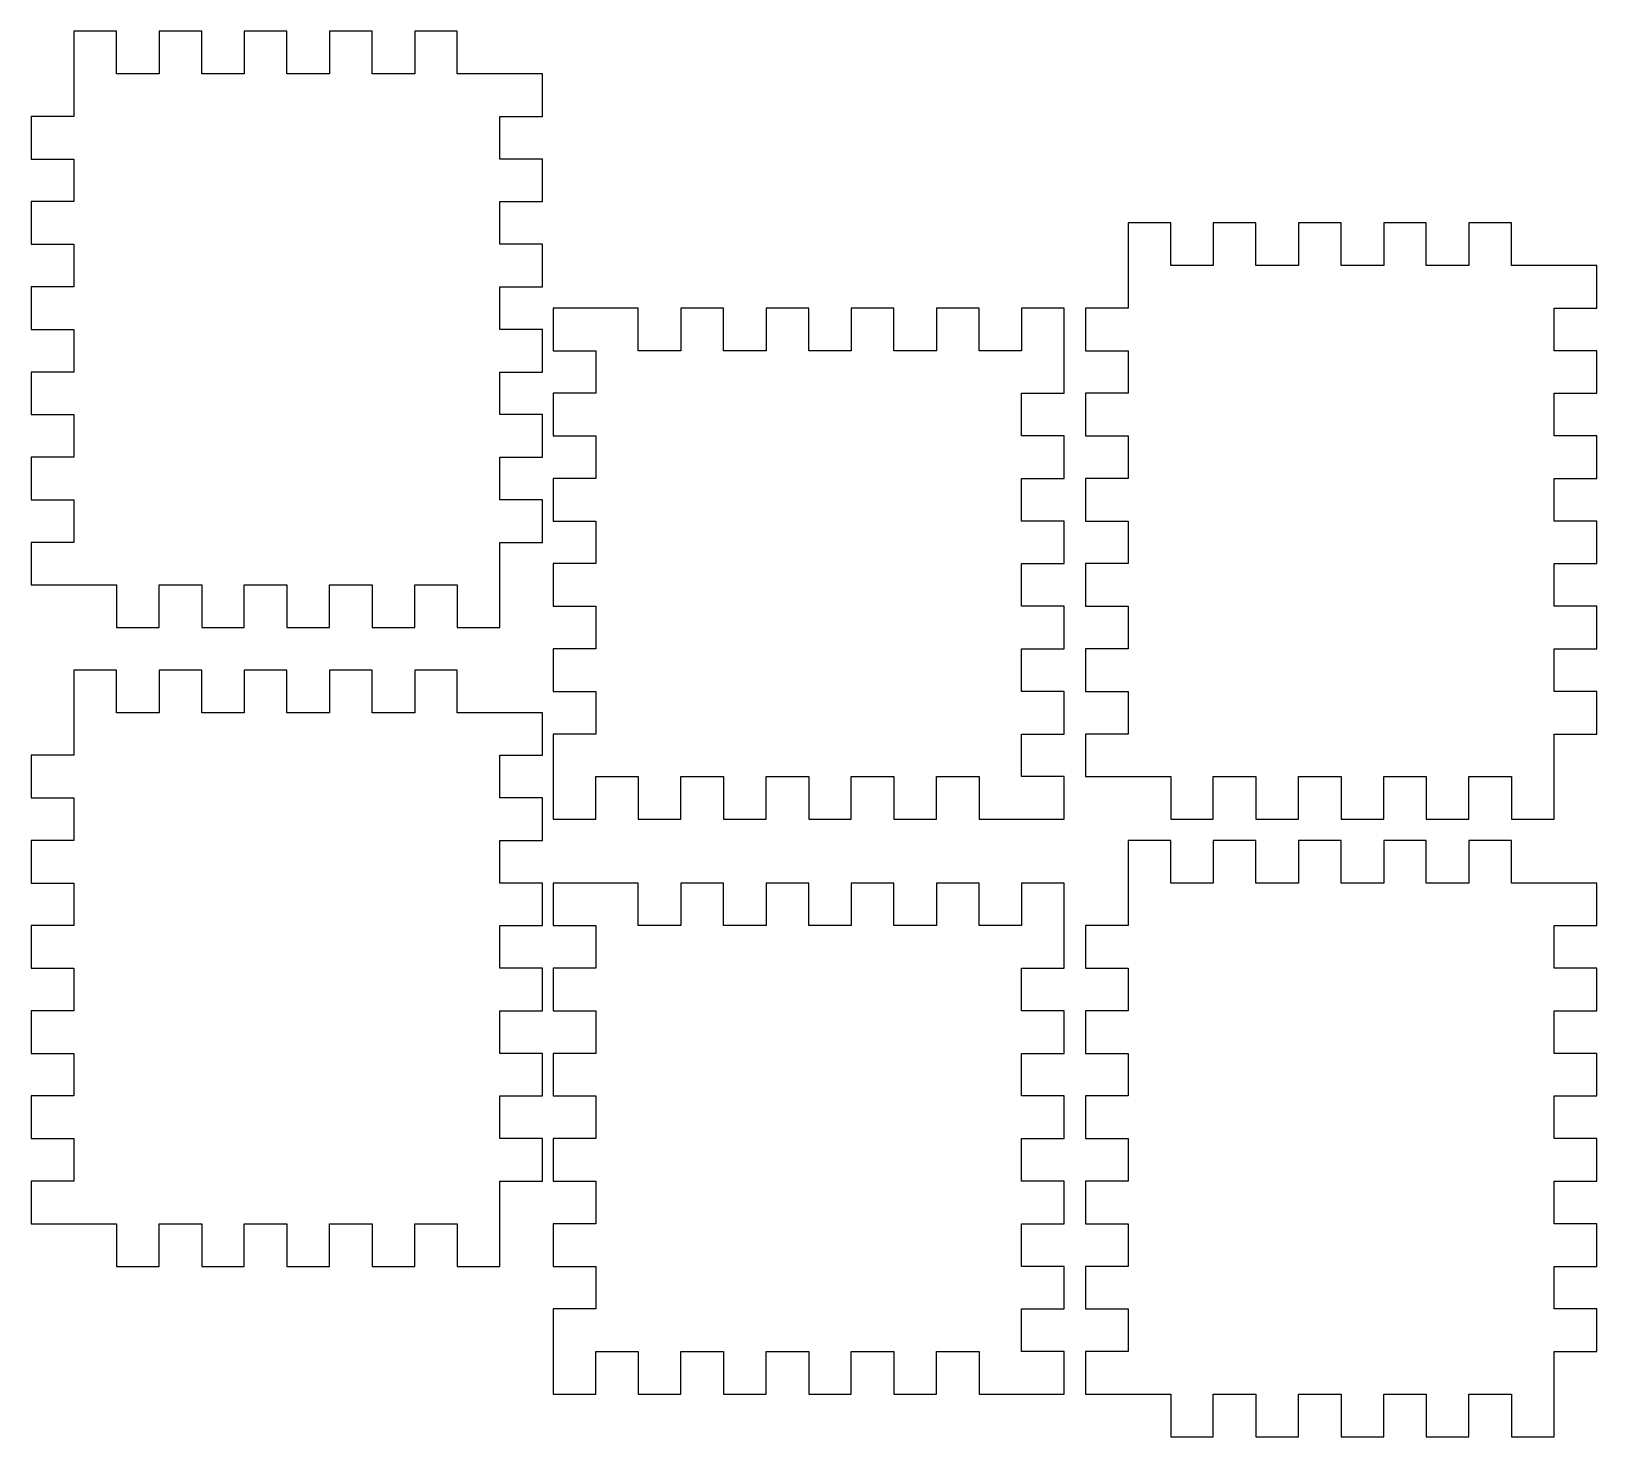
# Model space of a CAD drawing. Header units: metres. Extents: x -53 to 94, y -34 to 98.
import ezdxf

# ---------------------------------------------------------------- set-up
doc = ezdxf.new("R2010")
doc.units = ezdxf.units.M

msp = doc.modelspace()

# ---------------------------------------------------------------- linework, layer by layer
for p, q in [((-45, 98), (-49, 98)), ((-49, 98), (-49, 90)), ((-45, 94), (-45, 98)), ((-37, 98), (-41, 98)), ((-41, 98), (-41, 94)), ((-37, 94), (-37, 98)), ((-29, 98), (-33, 98)), ((-33, 98), (-33, 94)), ((-29, 94), (-29, 98)), ((-21, 98), (-25, 98)), ((-25, 98), (-25, 94)), ((-21, 94), (-21, 98)), ((-13, 98), (-17, 98)), ((-17, 98), (-17, 94)), ((-13, 94), (-13, 98)), ((-41, 94), (-45, 94)), ((-33, 94), (-37, 94)), ((-25, 94), (-29, 94)), ((-17, 94), (-21, 94)), ((-5, 94), (-13, 94)), ((-5, 90), (-5, 94)), ((-49, 90), (-53, 90)), ((-53, 90), (-53, 86)), ((-9, 86), (-9, 90)), ((-9, 90), (-5, 90)), ((-53, 86), (-49, 86)), ((-49, 86), (-49, 82)), ((-5, 86), (-9, 86)), ((-5, 82), (-5, 86)), ((-49, 82), (-53, 82)), ((-53, 82), (-53, 78)), ((-9, 78), (-9, 82)), ((-9, 82), (-5, 82)), ((54, 80), (50, 80)), ((50, 80), (50, 72)), ((54, 76), (54, 80)), ((62, 80), (58, 80)), ((58, 80), (58, 76)), ((62, 76), (62, 80)), ((70, 80), (66, 80)), ((66, 80), (66, 76)), ((70, 76), (70, 80)), ((78, 80), (74, 80)), ((74, 80), (74, 76)), ((78, 76), (78, 80)), ((86, 80), (82, 80)), ((82, 80), (82, 76)), ((86, 76), (86, 80)), ((-53, 78), (-49, 78)), ((-49, 78), (-49, 74)), ((-5, 78), (-9, 78)), ((-5, 74), (-5, 78)), ((58, 76), (54, 76)), ((66, 76), (62, 76)), ((74, 76), (70, 76)), ((82, 76), (78, 76)), ((94, 76), (86, 76)), ((94, 72), (94, 76)), ((-49, 74), (-53, 74)), ((-53, 74), (-53, 70)), ((-9, 70), (-9, 74)), ((-9, 74), (-5, 74)), ((4, 72), (-4, 72)), ((-4, 72), (-4, 68)), ((4, 68), (4, 72)), ((12, 72), (8, 72)), ((8, 72), (8, 68)), ((12, 68), (12, 72)), ((20, 72), (16, 72)), ((16, 72), (16, 68)), ((20, 68), (20, 72)), ((28, 72), (24, 72)), ((24, 72), (24, 68)), ((28, 68), (28, 72)), ((36, 72), (32, 72)), ((32, 72), (32, 68)), ((36, 68), (36, 72)), ((44, 72), (40, 72)), ((40, 72), (40, 68)), ((44, 64), (44, 72)), ((50, 72), (46, 72)), ((46, 72), (46, 68)), ((90, 68), (90, 72)), ((90, 72), (94, 72)), ((-53, 70), (-49, 70)), ((-49, 70), (-49, 66)), ((-5, 70), (-9, 70)), ((-5, 66), (-5, 70)), ((-4, 68), (0, 68)), ((0, 68), (0, 64)), ((8, 68), (4, 68)), ((16, 68), (12, 68)), ((24, 68), (20, 68)), ((32, 68), (28, 68)), ((40, 68), (36, 68)), ((46, 68), (50, 68)), ((50, 68), (50, 64)), ((94, 68), (90, 68)), ((94, 64), (94, 68)), ((-49, 66), (-53, 66)), ((-53, 66), (-53, 62)), ((-9, 62), (-9, 66)), ((-9, 66), (-5, 66)), ((0, 64), (-4, 64)), ((-4, 64), (-4, 60)), ((40, 60), (40, 64)), ((40, 64), (44, 64)), ((50, 64), (46, 64)), ((46, 64), (46, 60)), ((90, 60), (90, 64)), ((90, 64), (94, 64)), ((-53, 62), (-49, 62)), ((-49, 62), (-49, 58)), ((-5, 62), (-9, 62)), ((-5, 58), (-5, 62)), ((-4, 60), (0, 60)), ((0, 60), (0, 56)), ((44, 60), (40, 60)), ((44, 56), (44, 60)), ((46, 60), (50, 60)), ((50, 60), (50, 56)), ((94, 60), (90, 60)), ((94, 56), (94, 60)), ((-49, 58), (-53, 58)), ((-53, 58), (-53, 54)), ((-9, 54), (-9, 58)), ((-9, 58), (-5, 58)), ((0, 56), (-4, 56)), ((-4, 56), (-4, 52)), ((40, 52), (40, 56)), ((40, 56), (44, 56)), ((50, 56), (46, 56)), ((46, 56), (46, 52)), ((90, 52), (90, 56)), ((90, 56), (94, 56)), ((-53, 54), (-49, 54)), ((-49, 54), (-49, 50)), ((-5, 54), (-9, 54)), ((-5, 50), (-5, 54)), ((-4, 52), (0, 52)), ((0, 52), (0, 48)), ((44, 52), (40, 52)), ((44, 48), (44, 52)), ((46, 52), (50, 52)), ((50, 52), (50, 48)), ((94, 52), (90, 52)), ((94, 48), (94, 52)), ((-49, 50), (-53, 50)), ((-53, 50), (-53, 46)), ((-9, 42), (-9, 50)), ((-9, 50), (-5, 50)), ((0, 48), (-4, 48)), ((-4, 48), (-4, 44)), ((40, 44), (40, 48)), ((40, 48), (44, 48)), ((50, 48), (46, 48)), ((46, 48), (46, 44)), ((90, 44), (90, 48)), ((90, 48), (94, 48)), ((-53, 46), (-45, 46)), ((-45, 46), (-45, 42)), ((-41, 46), (-37, 46)), ((-41, 42), (-41, 46)), ((-37, 46), (-37, 42)), ((-33, 42), (-33, 46)), ((-33, 46), (-29, 46)), ((-29, 46), (-29, 42)), ((-25, 42), (-25, 46)), ((-25, 46), (-21, 46)), ((-21, 46), (-21, 42)), ((-17, 42), (-17, 46)), ((-17, 46), (-13, 46)), ((-13, 46), (-13, 42)), ((-4, 44), (0, 44)), ((0, 44), (0, 40)), ((44, 44), (40, 44)), ((44, 40), (44, 44)), ((46, 44), (50, 44)), ((50, 44), (50, 40)), ((94, 44), (90, 44)), ((94, 40), (94, 44)), ((-45, 42), (-41, 42)), ((-37, 42), (-33, 42)), ((-29, 42), (-25, 42)), ((-21, 42), (-17, 42)), ((-13, 42), (-9, 42)), ((0, 40), (-4, 40)), ((-4, 40), (-4, 36)), ((40, 36), (40, 40)), ((40, 40), (44, 40)), ((50, 40), (46, 40)), ((46, 40), (46, 36)), ((90, 36), (90, 40)), ((90, 40), (94, 40)), ((-45, 38), (-49, 38)), ((-49, 38), (-49, 30)), ((-45, 34), (-45, 38)), ((-37, 38), (-41, 38)), ((-41, 38), (-41, 34)), ((-37, 34), (-37, 38)), ((-29, 38), (-33, 38)), ((-33, 38), (-33, 34)), ((-29, 34), (-29, 38)), ((-21, 38), (-25, 38)), ((-25, 38), (-25, 34)), ((-21, 34), (-21, 38)), ((-13, 38), (-17, 38)), ((-17, 38), (-17, 34)), ((-13, 34), (-13, 38)), ((-4, 36), (0, 36)), ((0, 36), (0, 32)), ((44, 36), (40, 36)), ((44, 32), (44, 36)), ((46, 36), (50, 36)), ((50, 36), (50, 32)), ((94, 36), (90, 36)), ((94, 32), (94, 36)), ((-41, 34), (-45, 34)), ((-33, 34), (-37, 34)), ((-25, 34), (-29, 34)), ((-17, 34), (-21, 34)), ((-5, 34), (-13, 34)), ((-5, 30), (-5, 34)), ((0, 32), (-4, 32)), ((-4, 32), (-4, 24)), ((40, 28), (40, 32)), ((40, 32), (44, 32)), ((50, 32), (46, 32)), ((46, 32), (46, 28)), ((90, 24), (90, 32)), ((90, 32), (94, 32)), ((-49, 30), (-53, 30)), ((-53, 30), (-53, 26)), ((-9, 26), (-9, 30)), ((-9, 30), (-5, 30)), ((0, 24), (0, 28)), ((0, 28), (4, 28)), ((4, 28), (4, 24)), ((8, 24), (8, 28)), ((8, 28), (12, 28)), ((12, 28), (12, 24)), ((16, 24), (16, 28)), ((16, 28), (20, 28)), ((20, 28), (20, 24)), ((24, 24), (24, 28)), ((24, 28), (28, 28)), ((28, 28), (28, 24)), ((32, 24), (32, 28)), ((32, 28), (36, 28)), ((36, 28), (36, 24)), ((44, 28), (40, 28)), ((44, 24), (44, 28)), ((46, 28), (54, 28)), ((54, 28), (54, 24)), ((58, 28), (62, 28)), ((58, 24), (58, 28)), ((62, 28), (62, 24)), ((66, 24), (66, 28)), ((66, 28), (70, 28)), ((70, 28), (70, 24)), ((74, 24), (74, 28)), ((74, 28), (78, 28)), ((78, 28), (78, 24)), ((82, 24), (82, 28)), ((82, 28), (86, 28)), ((86, 28), (86, 24)), ((-53, 26), (-49, 26)), ((-49, 26), (-49, 22)), ((-5, 26), (-9, 26)), ((-5, 22), (-5, 26)), ((-4, 24), (0, 24)), ((4, 24), (8, 24)), ((12, 24), (16, 24)), ((20, 24), (24, 24)), ((28, 24), (32, 24)), ((36, 24), (44, 24)), ((54, 24), (58, 24)), ((62, 24), (66, 24)), ((70, 24), (74, 24)), ((78, 24), (82, 24)), ((86, 24), (90, 24)), ((-49, 22), (-53, 22)), ((-53, 22), (-53, 18)), ((-9, 18), (-9, 22)), ((-9, 22), (-5, 22)), ((54, 22), (50, 22)), ((50, 22), (50, 14)), ((54, 18), (54, 22)), ((62, 22), (58, 22)), ((58, 22), (58, 18)), ((62, 18), (62, 22)), ((70, 22), (66, 22)), ((66, 22), (66, 18)), ((70, 18), (70, 22)), ((78, 22), (74, 22)), ((74, 22), (74, 18)), ((78, 18), (78, 22)), ((86, 22), (82, 22)), ((82, 22), (82, 18)), ((86, 18), (86, 22)), ((-53, 18), (-49, 18)), ((-49, 18), (-49, 14)), ((-5, 18), (-9, 18)), ((-5, 14), (-5, 18)), ((4, 18), (-4, 18)), ((-4, 18), (-4, 14)), ((4, 14), (4, 18)), ((12, 18), (8, 18)), ((8, 18), (8, 14)), ((12, 14), (12, 18)), ((20, 18), (16, 18)), ((16, 18), (16, 14)), ((20, 14), (20, 18)), ((28, 18), (24, 18)), ((24, 18), (24, 14)), ((28, 14), (28, 18)), ((36, 18), (32, 18)), ((32, 18), (32, 14)), ((36, 14), (36, 18)), ((44, 18), (40, 18)), ((40, 18), (40, 14)), ((44, 10), (44, 18)), ((58, 18), (54, 18)), ((66, 18), (62, 18)), ((74, 18), (70, 18)), ((82, 18), (78, 18)), ((94, 18), (86, 18)), ((94, 14), (94, 18)), ((-49, 14), (-53, 14)), ((-53, 14), (-53, 10)), ((-9, 10), (-9, 14)), ((-9, 14), (-5, 14)), ((-4, 14), (0, 14)), ((0, 14), (0, 10)), ((8, 14), (4, 14)), ((16, 14), (12, 14)), ((24, 14), (20, 14)), ((32, 14), (28, 14)), ((40, 14), (36, 14)), ((50, 14), (46, 14)), ((46, 14), (46, 10)), ((90, 10), (90, 14)), ((90, 14), (94, 14)), ((-53, 10), (-49, 10)), ((-49, 10), (-49, 6)), ((-5, 10), (-9, 10)), ((-5, 6), (-5, 10)), ((0, 10), (-4, 10)), ((-4, 10), (-4, 6)), ((40, 6), (40, 10)), ((40, 10), (44, 10)), ((46, 10), (50, 10)), ((50, 10), (50, 6)), ((94, 10), (90, 10)), ((94, 6), (94, 10)), ((-49, 6), (-53, 6)), ((-53, 6), (-53, 2)), ((-9, 2), (-9, 6)), ((-9, 6), (-5, 6)), ((-4, 6), (0, 6)), ((0, 6), (0, 2)), ((44, 6), (40, 6)), ((44, 2), (44, 6)), ((50, 6), (46, 6)), ((46, 6), (46, 2)), ((90, 2), (90, 6)), ((90, 6), (94, 6)), ((-53, 2), (-49, 2)), ((-49, 2), (-49, -2)), ((-5, 2), (-9, 2)), ((-5, -2), (-5, 2)), ((0, 2), (-4, 2)), ((-4, 2), (-4, -2)), ((40, -2), (40, 2)), ((40, 2), (44, 2)), ((46, 2), (50, 2)), ((50, 2), (50, -2)), ((94, 2), (90, 2)), ((94, -2), (94, 2)), ((-49, -2), (-53, -2)), ((-53, -2), (-53, -6)), ((-9, -6), (-9, -2)), ((-9, -2), (-5, -2)), ((-4, -2), (0, -2)), ((0, -2), (0, -6)), ((44, -2), (40, -2)), ((44, -6), (44, -2)), ((50, -2), (46, -2)), ((46, -2), (46, -6)), ((90, -6), (90, -2)), ((90, -2), (94, -2)), ((-53, -6), (-49, -6)), ((-49, -6), (-49, -10)), ((-5, -6), (-9, -6)), ((-5, -10), (-5, -6)), ((0, -6), (-4, -6)), ((-4, -6), (-4, -10)), ((40, -10), (40, -6)), ((40, -6), (44, -6)), ((46, -6), (50, -6)), ((50, -6), (50, -10)), ((94, -6), (90, -6)), ((94, -10), (94, -6)), ((-49, -10), (-53, -10)), ((-53, -10), (-53, -14)), ((-9, -18), (-9, -10)), ((-9, -10), (-5, -10)), ((-4, -10), (0, -10)), ((0, -10), (0, -14)), ((44, -10), (40, -10)), ((44, -14), (44, -10)), ((50, -10), (46, -10)), ((46, -10), (46, -14)), ((90, -14), (90, -10)), ((90, -10), (94, -10)), ((-53, -14), (-45, -14)), ((-45, -14), (-45, -18)), ((-41, -14), (-37, -14)), ((-41, -18), (-41, -14)), ((-37, -14), (-37, -18)), ((-33, -18), (-33, -14)), ((-33, -14), (-29, -14)), ((-29, -14), (-29, -18)), ((-25, -18), (-25, -14)), ((-25, -14), (-21, -14)), ((-21, -14), (-21, -18)), ((-17, -18), (-17, -14)), ((-17, -14), (-13, -14)), ((-13, -14), (-13, -18)), ((0, -14), (-4, -14)), ((-4, -14), (-4, -18)), ((40, -18), (40, -14)), ((40, -14), (44, -14)), ((46, -14), (50, -14)), ((50, -14), (50, -18)), ((94, -14), (90, -14)), ((94, -18), (94, -14)), ((-45, -18), (-41, -18)), ((-37, -18), (-33, -18)), ((-29, -18), (-25, -18)), ((-21, -18), (-17, -18)), ((-13, -18), (-9, -18)), ((-4, -18), (0, -18)), ((0, -18), (0, -22)), ((44, -18), (40, -18)), ((44, -22), (44, -18)), ((50, -18), (46, -18)), ((46, -18), (46, -22)), ((90, -22), (90, -18)), ((90, -18), (94, -18)), ((0, -22), (-4, -22)), ((-4, -22), (-4, -30)), ((40, -26), (40, -22)), ((40, -22), (44, -22)), ((46, -22), (50, -22)), ((50, -22), (50, -26)), ((94, -22), (90, -22)), ((94, -26), (94, -22)), ((0, -30), (0, -26)), ((0, -26), (4, -26)), ((4, -26), (4, -30)), ((8, -30), (8, -26)), ((8, -26), (12, -26)), ((12, -26), (12, -30)), ((16, -30), (16, -26)), ((16, -26), (20, -26)), ((20, -26), (20, -30)), ((24, -30), (24, -26)), ((24, -26), (28, -26)), ((28, -26), (28, -30)), ((32, -30), (32, -26)), ((32, -26), (36, -26)), ((36, -26), (36, -30)), ((44, -26), (40, -26)), ((44, -30), (44, -26)), ((50, -26), (46, -26)), ((46, -26), (46, -30)), ((90, -34), (90, -26)), ((90, -26), (94, -26)), ((-4, -30), (0, -30)), ((4, -30), (8, -30)), ((12, -30), (16, -30)), ((20, -30), (24, -30)), ((28, -30), (32, -30)), ((36, -30), (44, -30)), ((46, -30), (54, -30)), ((54, -30), (54, -34)), ((58, -30), (62, -30)), ((58, -34), (58, -30)), ((62, -30), (62, -34)), ((66, -34), (66, -30)), ((66, -30), (70, -30)), ((70, -30), (70, -34)), ((74, -34), (74, -30)), ((74, -30), (78, -30)), ((78, -30), (78, -34)), ((82, -34), (82, -30)), ((82, -30), (86, -30)), ((86, -30), (86, -34)), ((54, -34), (58, -34)), ((62, -34), (66, -34)), ((70, -34), (74, -34)), ((78, -34), (82, -34)), ((86, -34), (90, -34))]:
    msp.add_line(p, q)

doc.saveas('drawing.dxf')
